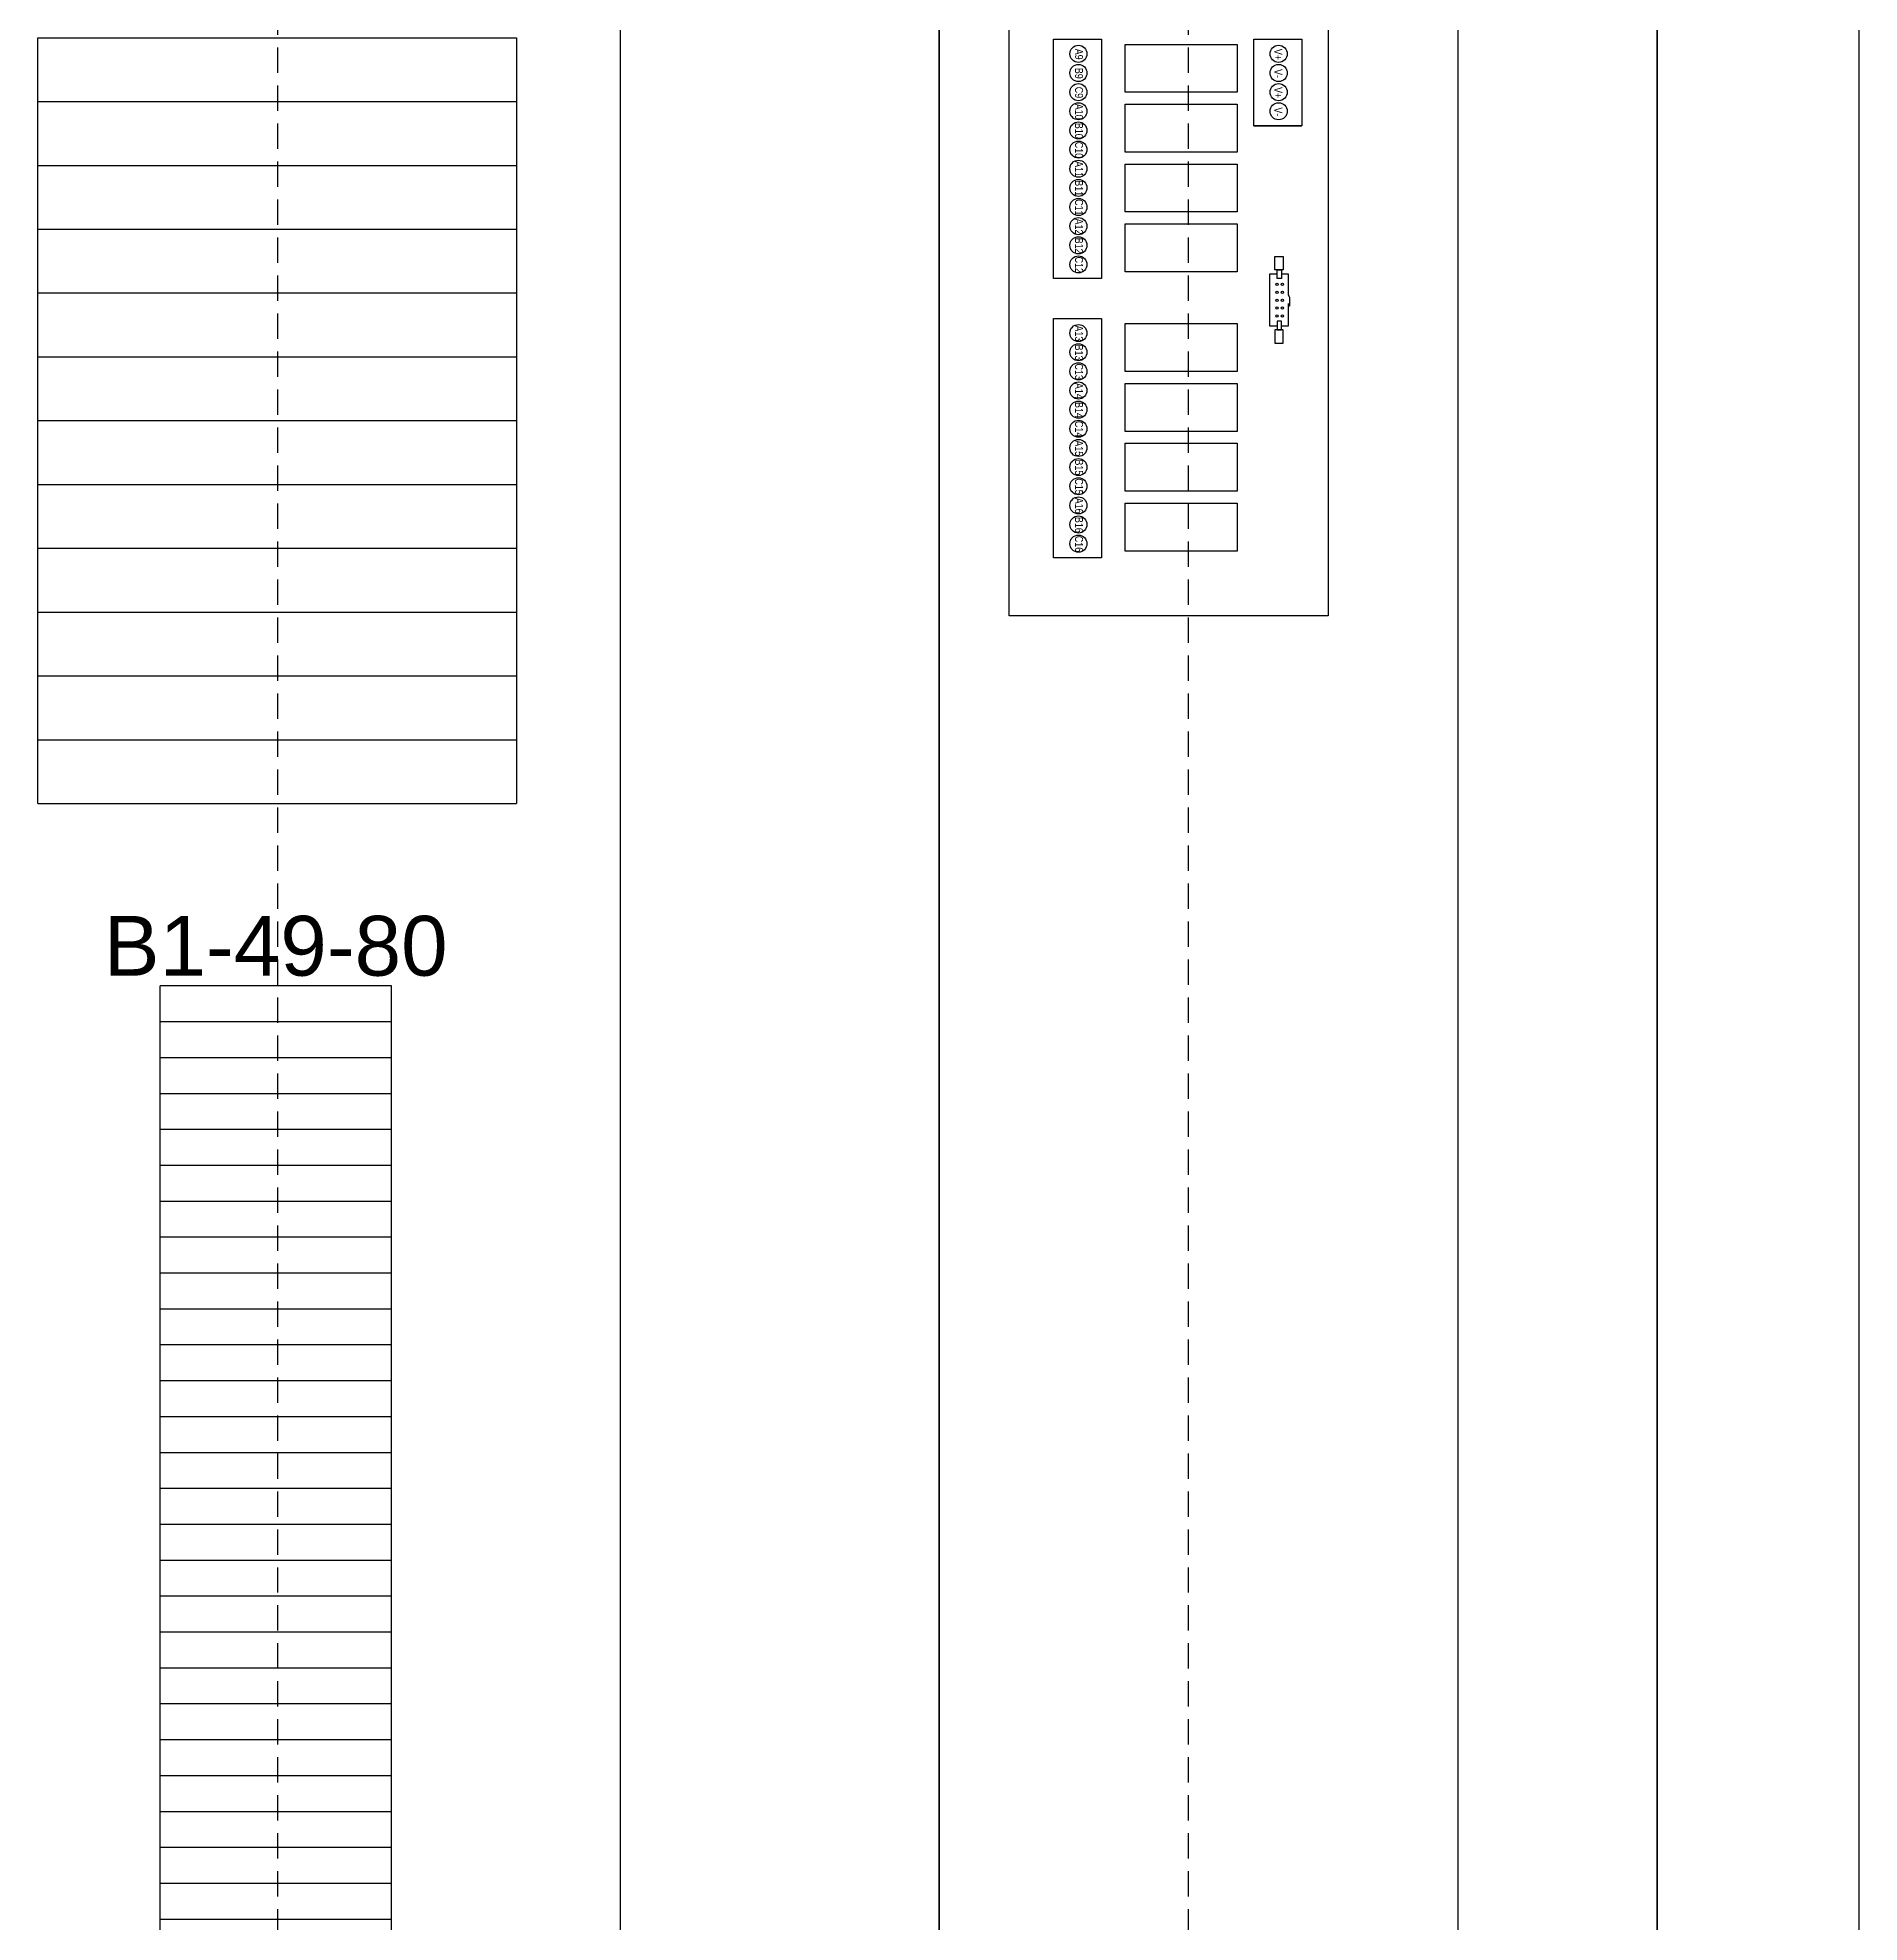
# Model space of a CAD drawing. Extents: x -156069 to -122631, y 9787 to 31117.
# Drawn here: x -148227.3 to -147770.7, y 25090.5 to 25563 of the extents above; entities that cross this region are included whole.
import ezdxf
from ezdxf.enums import TextEntityAlignment as Align

# ---------------------------------------------------------------- set-up
doc = ezdxf.new("R2010")
doc.units = 0
doc.linetypes.add('DASHED2', pattern=[9.525, 6.35, -3.175])
doc.layers.get('0').update_dxf_attribs({"linetype": 'CONTINUOUS'})
doc.styles.add('Arial', font='arial.ttf')

msp = doc.modelspace()

# ---------------------------------------------------------------- linework, layer by layer
at = {"color": 6}
msp.add_line((-147770.68407, 24582.60839), (-147770.68407, 26582.60839), dxfattribs=at)
at = {"color": 4}
for p, q in [((-147821.30907, 24832.60839), (-147821.30907, 26522.60839)), ((-147821.30907, 24632.60839), (-147821.30907, 26522.60839)), ((-148081.30907, 26212.60839), (-148081.30907, 24782.60839)), ((-148001.30907, 26212.60839), (-148001.30907, 24782.60839)), ((-148001.30907, 24782.60839), (-148001.30907, 26212.60839)), ((-147871.30907, 26212.60839), (-147871.30907, 24782.60839)), ((-147821.30907, 26092.60839), (-147821.30907, 24782.60839))]:
    msp.add_line(p, q, dxfattribs=at)
at = {"color": 1, "linetype": 'DASHED2'}
for p, q in [((-148167.07816, 24782.60839), (-148167.07816, 26212.60839)), ((-147938.80063, 24782.60839), (-147938.80063, 26212.60839))]:
    msp.add_line(p, q, dxfattribs=at)
at = {"color": 3}
for p, q in [((-148227.27654, 25562.9643), (-148107.27654, 25562.9643)), ((-148227.27654, 25562.9643), (-148107.27654, 25562.9643)), ((-148227.27654, 25562.9643), (-148107.27654, 25562.9643)), ((-148227.27654, 25546.96431), (-148227.27654, 25562.9643)), ((-148107.27654, 25562.9643), (-148107.27654, 25546.96431)), ((-148227.27654, 25546.96431), (-148107.27654, 25546.96431)), ((-148227.27654, 25546.96431), (-148107.27654, 25546.96431)), ((-148227.27654, 25546.96431), (-148107.27654, 25546.96431)), ((-148227.27654, 25546.96431), (-148107.27654, 25546.96431)), ((-148227.27654, 25546.9643), (-148107.27654, 25546.9643)), ((-148227.27654, 25546.9643), (-148107.27654, 25546.9643)), ((-148227.27654, 25546.9643), (-148107.27654, 25546.9643)), ((-148227.27654, 25530.96431), (-148227.27654, 25546.9643)), ((-148107.27654, 25546.9643), (-148107.27654, 25530.96431)), ((-148227.27654, 25530.96431), (-148107.27654, 25530.96431)), ((-148227.27654, 25530.96431), (-148107.27654, 25530.96431)), ((-148227.27654, 25530.96431), (-148107.27654, 25530.96431)), ((-148227.27654, 25530.96431), (-148107.27654, 25530.96431)), ((-148227.27654, 25530.9643), (-148107.27654, 25530.9643)), ((-148227.27654, 25530.9643), (-148107.27654, 25530.9643)), ((-148227.27654, 25530.9643), (-148107.27654, 25530.9643)), ((-148227.27654, 25514.96431), (-148227.27654, 25530.9643)), ((-148107.27654, 25530.9643), (-148107.27654, 25514.96431)), ((-148227.27654, 25514.96431), (-148107.27654, 25514.96431)), ((-148227.27654, 25514.96431), (-148107.27654, 25514.96431)), ((-148227.27654, 25514.96431), (-148107.27654, 25514.96431)), ((-148227.27654, 25514.96431), (-148107.27654, 25514.96431)), ((-148227.27654, 25514.9643), (-148107.27654, 25514.9643)), ((-148227.27654, 25514.9643), (-148107.27654, 25514.9643)), ((-148227.27654, 25514.9643), (-148107.27654, 25514.9643)), ((-148227.27654, 25498.96431), (-148227.27654, 25514.9643)), ((-148107.27654, 25514.9643), (-148107.27654, 25498.96431)), ((-148227.27654, 25498.96431), (-148107.27654, 25498.96431)), ((-148227.27654, 25498.96431), (-148107.27654, 25498.96431)), ((-148227.27654, 25498.96431), (-148107.27654, 25498.96431)), ((-148227.27654, 25498.96431), (-148107.27654, 25498.96431)), ((-148227.27654, 25498.9643), (-148107.27654, 25498.9643)), ((-148227.27654, 25498.9643), (-148107.27654, 25498.9643)), ((-148227.27654, 25498.9643), (-148107.27654, 25498.9643)), ((-148227.27654, 25482.96431), (-148227.27654, 25498.9643)), ((-148107.27654, 25498.9643), (-148107.27654, 25482.96431)), ((-148227.27654, 25482.96431), (-148107.27654, 25482.96431)), ((-148227.27654, 25482.96431), (-148107.27654, 25482.96431)), ((-148227.27654, 25482.96431), (-148107.27654, 25482.96431)), ((-148227.27654, 25482.96431), (-148107.27654, 25482.96431)), ((-148227.27654, 25482.9643), (-148107.27654, 25482.9643)), ((-148227.27654, 25482.9643), (-148107.27654, 25482.9643)), ((-148227.27654, 25482.9643), (-148107.27654, 25482.9643)), ((-148227.27654, 25466.96431), (-148227.27654, 25482.9643)), ((-148107.27654, 25482.9643), (-148107.27654, 25466.96431)), ((-148227.27654, 25466.96431), (-148107.27654, 25466.96431)), ((-148227.27654, 25466.96431), (-148107.27654, 25466.96431)), ((-148227.27654, 25466.96431), (-148107.27654, 25466.96431)), ((-148227.27654, 25466.96431), (-148107.27654, 25466.96431)), ((-148227.27654, 25466.9643), (-148107.27654, 25466.9643)), ((-148227.27654, 25466.9643), (-148107.27654, 25466.9643)), ((-148227.27654, 25466.9643), (-148107.27654, 25466.9643)), ((-148227.27654, 25450.96431), (-148227.27654, 25466.9643)), ((-148107.27654, 25466.9643), (-148107.27654, 25450.96431)), ((-148227.27654, 25450.96431), (-148107.27654, 25450.96431)), ((-148227.27654, 25450.96431), (-148107.27654, 25450.96431)), ((-148227.27654, 25450.96431), (-148107.27654, 25450.96431)), ((-148227.27654, 25450.96431), (-148107.27654, 25450.96431)), ((-148227.27654, 25450.9643), (-148107.27654, 25450.9643)), ((-148227.27654, 25450.9643), (-148107.27654, 25450.9643)), ((-148227.27654, 25450.9643), (-148107.27654, 25450.9643)), ((-148227.27654, 25434.96431), (-148227.27654, 25450.9643)), ((-148107.27654, 25450.9643), (-148107.27654, 25434.96431)), ((-148227.27654, 25434.96431), (-148107.27654, 25434.96431)), ((-148227.27654, 25434.96431), (-148107.27654, 25434.96431)), ((-148227.27654, 25434.96431), (-148107.27654, 25434.96431)), ((-148227.27654, 25434.96431), (-148107.27654, 25434.96431)), ((-148227.27654, 25434.9643), (-148107.27654, 25434.9643)), ((-148227.27654, 25434.9643), (-148107.27654, 25434.9643)), ((-148227.27654, 25434.9643), (-148107.27654, 25434.9643)), ((-148227.27654, 25418.96431), (-148227.27654, 25434.9643)), ((-148107.27654, 25434.9643), (-148107.27654, 25418.96431)), ((-148227.27654, 25418.96431), (-148107.27654, 25418.96431)), ((-148227.27654, 25418.96431), (-148107.27654, 25418.96431)), ((-148227.27654, 25418.96431), (-148107.27654, 25418.96431)), ((-148227.27654, 25418.96431), (-148107.27654, 25418.96431)), ((-148227.27654, 25418.9643), (-148107.27654, 25418.9643)), ((-148227.27654, 25418.9643), (-148107.27654, 25418.9643)), ((-148227.27654, 25418.9643), (-148107.27654, 25418.9643)), ((-148227.27654, 25402.96431), (-148227.27654, 25418.9643)), ((-148107.27654, 25418.9643), (-148107.27654, 25402.96431)), ((-148227.27654, 25402.96431), (-148107.27654, 25402.96431)), ((-148227.27654, 25402.96431), (-148107.27654, 25402.96431)), ((-148227.27654, 25402.96431), (-148107.27654, 25402.96431)), ((-148227.27654, 25402.96431), (-148107.27654, 25402.96431)), ((-148227.27654, 25402.9643), (-148107.27654, 25402.9643)), ((-148227.27654, 25402.9643), (-148107.27654, 25402.9643)), ((-148227.27654, 25402.9643), (-148107.27654, 25402.9643)), ((-148227.27654, 25386.96431), (-148227.27654, 25402.9643)), ((-148107.27654, 25402.9643), (-148107.27654, 25386.96431)), ((-148227.27654, 25386.96431), (-148107.27654, 25386.96431)), ((-148227.27654, 25386.96431), (-148107.27654, 25386.96431)), ((-148227.27654, 25386.96431), (-148107.27654, 25386.96431)), ((-148227.27654, 25386.96431), (-148107.27654, 25386.96431)), ((-148227.27654, 25386.9643), (-148107.27654, 25386.9643)), ((-148227.27654, 25386.9643), (-148107.27654, 25386.9643)), ((-148227.27654, 25386.9643), (-148107.27654, 25386.9643)), ((-148227.27654, 25370.96431), (-148227.27654, 25386.9643)), ((-148107.27654, 25386.9643), (-148107.27654, 25370.96431)), ((-148227.27654, 25370.96431), (-148107.27654, 25370.96431)), ((-148227.27654, 25370.96431), (-148107.27654, 25370.96431)), ((-148227.27654, 25370.96431), (-148107.27654, 25370.96431)), ((-148227.27654, 25370.9643), (-148107.27654, 25370.9643)), ((-148227.27654, 25370.9643), (-148107.27654, 25370.9643))]:
    msp.add_line(p, q, dxfattribs=at)
for p, q in [((-147922.43089, 25540.85581), (-147910.43089, 25540.85581)), ((-147918.39604, 25503.76949), (-147916.62717, 25503.76949)), ((-147918.39604, 25490.62779), (-147918.39604, 25503.76949)), ((-147915.52095, 25503.76949), (-147913.84157, 25503.76949)), ((-147913.84157, 25503.76949), (-147913.84157, 25498.58026)), ((-147913.84157, 25498.58026), (-147913.50121, 25497.83962)), ((-147913.84157, 25496.36728), (-147913.84157, 25490.62779)), ((-147913.84157, 25496.36728), (-147913.50121, 25495.62665)), ((-147913.50121, 25497.83962), (-147913.50121, 25495.62665)), ((-147916.62786, 25490.62779), (-147918.39604, 25490.62779)), ((-147913.84157, 25490.62779), (-147915.52165, 25490.62779))]:
    msp.add_line(p, q)
at = {"color": 1}
for p, q in [((-148196.55964, 25316.22416), (-148196.55964, 25325.22416)), ((-148138.55964, 25325.22416), (-148196.55964, 25325.22416)), ((-148138.55964, 25316.22416), (-148138.55964, 25325.22416)), ((-148138.55964, 25316.22416), (-148196.55964, 25316.22416)), ((-148138.55964, 25316.22416), (-148196.55964, 25316.22416)), ((-148138.55964, 25316.22416), (-148196.55964, 25316.22416)), ((-148138.55964, 25316.22416), (-148196.55964, 25316.22416)), ((-148138.55964, 25316.22416), (-148196.55964, 25316.22416)), ((-148196.55964, 25307.22416), (-148196.55964, 25316.22416)), ((-148138.55964, 25316.22416), (-148196.55964, 25316.22416)), ((-148138.55964, 25307.22416), (-148138.55964, 25316.22416)), ((-148138.55964, 25307.22416), (-148196.55964, 25307.22416)), ((-148138.55964, 25307.22416), (-148196.55964, 25307.22416)), ((-148138.55964, 25307.22416), (-148196.55964, 25307.22416)), ((-148138.55964, 25307.22416), (-148196.55964, 25307.22416)), ((-148138.55964, 25307.22416), (-148196.55964, 25307.22416)), ((-148196.55964, 25298.22416), (-148196.55964, 25307.22416)), ((-148138.55964, 25307.22416), (-148196.55964, 25307.22416)), ((-148138.55964, 25298.22416), (-148138.55964, 25307.22416)), ((-148138.55964, 25298.22416), (-148196.55964, 25298.22416)), ((-148138.55964, 25298.22416), (-148196.55964, 25298.22416)), ((-148138.55964, 25298.22416), (-148196.55964, 25298.22416)), ((-148138.55964, 25298.22416), (-148196.55964, 25298.22416)), ((-148138.55964, 25298.22416), (-148196.55964, 25298.22416)), ((-148196.55964, 25289.22416), (-148196.55964, 25298.22416)), ((-148138.55964, 25298.22416), (-148196.55964, 25298.22416)), ((-148138.55964, 25289.22416), (-148138.55964, 25298.22416)), ((-148138.55964, 25289.22416), (-148196.55964, 25289.22416)), ((-148138.55964, 25289.22416), (-148196.55964, 25289.22416)), ((-148138.55964, 25289.22416), (-148196.55964, 25289.22416)), ((-148138.55964, 25289.22416), (-148196.55964, 25289.22416)), ((-148138.55964, 25289.22416), (-148196.55964, 25289.22416)), ((-148196.55964, 25280.22416), (-148196.55964, 25289.22416)), ((-148138.55964, 25289.22416), (-148196.55964, 25289.22416)), ((-148138.55964, 25280.22416), (-148138.55964, 25289.22416)), ((-148138.55964, 25280.22416), (-148196.55964, 25280.22416)), ((-148138.55964, 25280.22416), (-148196.55964, 25280.22416)), ((-148138.55964, 25280.22416), (-148196.55964, 25280.22416)), ((-148138.55964, 25280.22416), (-148196.55964, 25280.22416)), ((-148138.55964, 25280.22416), (-148196.55964, 25280.22416)), ((-148196.55964, 25271.22416), (-148196.55964, 25280.22416)), ((-148138.55964, 25280.22416), (-148196.55964, 25280.22416)), ((-148138.55964, 25271.22416), (-148138.55964, 25280.22416)), ((-148138.55964, 25271.22416), (-148196.55964, 25271.22416)), ((-148138.55964, 25271.22416), (-148196.55964, 25271.22416)), ((-148138.55964, 25271.22416), (-148196.55964, 25271.22416)), ((-148138.55964, 25271.22416), (-148196.55964, 25271.22416)), ((-148138.55964, 25271.22416), (-148196.55964, 25271.22416)), ((-148196.55964, 25262.22416), (-148196.55964, 25271.22416)), ((-148138.55964, 25271.22416), (-148196.55964, 25271.22416)), ((-148138.55964, 25262.22416), (-148138.55964, 25271.22416)), ((-148138.55964, 25262.22416), (-148196.55964, 25262.22416)), ((-148138.55964, 25262.22416), (-148196.55964, 25262.22416)), ((-148138.55964, 25262.22416), (-148196.55964, 25262.22416)), ((-148138.55964, 25262.22416), (-148196.55964, 25262.22416)), ((-148138.55964, 25262.22416), (-148196.55964, 25262.22416)), ((-148196.55964, 25253.22416), (-148196.55964, 25262.22416)), ((-148138.55964, 25262.22416), (-148196.55964, 25262.22416)), ((-148138.55964, 25253.22416), (-148138.55964, 25262.22416)), ((-148138.55964, 25253.22416), (-148196.55964, 25253.22416)), ((-148138.55964, 25253.22416), (-148196.55964, 25253.22416)), ((-148138.55964, 25253.22416), (-148196.55964, 25253.22416)), ((-148138.55964, 25253.22416), (-148196.55964, 25253.22416)), ((-148138.55964, 25253.22416), (-148196.55964, 25253.22416)), ((-148196.55964, 25244.22416), (-148196.55964, 25253.22416)), ((-148138.55964, 25253.22416), (-148196.55964, 25253.22416)), ((-148138.55964, 25244.22416), (-148138.55964, 25253.22416)), ((-148138.55964, 25244.22416), (-148196.55964, 25244.22416)), ((-148138.55964, 25244.22416), (-148196.55964, 25244.22416)), ((-148138.55964, 25244.22416), (-148196.55964, 25244.22416)), ((-148138.55964, 25244.22416), (-148196.55964, 25244.22416)), ((-148138.55964, 25244.22416), (-148196.55964, 25244.22416)), ((-148196.55964, 25235.22416), (-148196.55964, 25244.22416)), ((-148138.55964, 25244.22416), (-148196.55964, 25244.22416)), ((-148138.55964, 25235.22416), (-148138.55964, 25244.22416)), ((-148138.55964, 25235.22416), (-148196.55964, 25235.22416)), ((-148138.55964, 25235.22416), (-148196.55964, 25235.22416)), ((-148138.55964, 25235.22416), (-148196.55964, 25235.22416)), ((-148138.55964, 25235.22416), (-148196.55964, 25235.22416)), ((-148138.55964, 25235.22416), (-148196.55964, 25235.22416)), ((-148196.55964, 25226.22416), (-148196.55964, 25235.22416)), ((-148138.55964, 25235.22416), (-148196.55964, 25235.22416)), ((-148138.55964, 25226.22416), (-148138.55964, 25235.22416)), ((-148138.55964, 25226.22416), (-148196.55964, 25226.22416)), ((-148138.55964, 25226.22416), (-148196.55964, 25226.22416)), ((-148138.55964, 25226.22416), (-148196.55964, 25226.22416)), ((-148138.55964, 25226.22416), (-148196.55964, 25226.22416)), ((-148138.55964, 25226.22416), (-148196.55964, 25226.22416)), ((-148196.55964, 25217.22416), (-148196.55964, 25226.22416)), ((-148138.55964, 25226.22416), (-148196.55964, 25226.22416)), ((-148138.55964, 25217.22416), (-148138.55964, 25226.22416)), ((-148138.55964, 25217.22416), (-148196.55964, 25217.22416)), ((-148138.55964, 25217.22416), (-148196.55964, 25217.22416)), ((-148138.55964, 25217.22416), (-148196.55964, 25217.22416)), ((-148138.55964, 25217.22416), (-148196.55964, 25217.22416)), ((-148138.55964, 25217.22416), (-148196.55964, 25217.22416)), ((-148196.55964, 25208.22416), (-148196.55964, 25217.22416)), ((-148138.55964, 25217.22416), (-148196.55964, 25217.22416)), ((-148138.55964, 25208.22416), (-148138.55964, 25217.22416)), ((-148138.55964, 25208.22416), (-148196.55964, 25208.22416)), ((-148138.55964, 25208.22416), (-148196.55964, 25208.22416)), ((-148138.55964, 25208.22416), (-148196.55964, 25208.22416)), ((-148138.55964, 25208.22416), (-148196.55964, 25208.22416)), ((-148138.55964, 25208.22416), (-148196.55964, 25208.22416)), ((-148196.55964, 25199.22416), (-148196.55964, 25208.22416)), ((-148138.55964, 25208.22416), (-148196.55964, 25208.22416)), ((-148138.55964, 25199.22416), (-148138.55964, 25208.22416)), ((-148138.55964, 25199.22416), (-148196.55964, 25199.22416)), ((-148138.55964, 25199.22416), (-148196.55964, 25199.22416)), ((-148138.55964, 25199.22416), (-148196.55964, 25199.22416)), ((-148138.55964, 25199.22416), (-148196.55964, 25199.22416)), ((-148138.55964, 25199.22416), (-148196.55964, 25199.22416)), ((-148196.55964, 25190.22416), (-148196.55964, 25199.22416)), ((-148138.55964, 25199.22416), (-148196.55964, 25199.22416)), ((-148138.55964, 25190.22416), (-148138.55964, 25199.22416)), ((-148138.55964, 25190.22416), (-148196.55964, 25190.22416)), ((-148138.55964, 25190.22416), (-148196.55964, 25190.22416)), ((-148138.55964, 25190.22416), (-148196.55964, 25190.22416)), ((-148138.55964, 25190.22416), (-148196.55964, 25190.22416)), ((-148138.55964, 25190.22416), (-148196.55964, 25190.22416)), ((-148196.55964, 25181.22416), (-148196.55964, 25190.22416)), ((-148138.55964, 25190.22416), (-148196.55964, 25190.22416)), ((-148138.55964, 25181.22416), (-148138.55964, 25190.22416)), ((-148138.55964, 25181.22416), (-148196.55964, 25181.22416)), ((-148138.55964, 25181.22416), (-148196.55964, 25181.22416)), ((-148138.55964, 25181.22416), (-148196.55964, 25181.22416)), ((-148138.55964, 25181.22416), (-148196.55964, 25181.22416)), ((-148138.55964, 25181.22416), (-148196.55964, 25181.22416)), ((-148196.55964, 25172.22416), (-148196.55964, 25181.22416)), ((-148138.55964, 25181.22416), (-148196.55964, 25181.22416)), ((-148138.55964, 25172.22416), (-148138.55964, 25181.22416)), ((-148138.55964, 25172.22416), (-148196.55964, 25172.22416)), ((-148138.55964, 25172.22416), (-148196.55964, 25172.22416)), ((-148138.55964, 25172.22416), (-148196.55964, 25172.22416)), ((-148138.55964, 25172.22416), (-148196.55964, 25172.22416)), ((-148138.55964, 25172.22416), (-148196.55964, 25172.22416)), ((-148196.55964, 25163.22416), (-148196.55964, 25172.22416)), ((-148138.55964, 25172.22416), (-148196.55964, 25172.22416)), ((-148138.55964, 25163.22416), (-148138.55964, 25172.22416)), ((-148138.55964, 25163.22416), (-148196.55964, 25163.22416)), ((-148138.55964, 25163.22416), (-148196.55964, 25163.22416)), ((-148138.55964, 25163.22416), (-148196.55964, 25163.22416)), ((-148138.55964, 25163.22416), (-148196.55964, 25163.22416)), ((-148138.55964, 25163.22416), (-148196.55964, 25163.22416)), ((-148196.55964, 25154.22416), (-148196.55964, 25163.22416)), ((-148138.55964, 25163.22416), (-148196.55964, 25163.22416)), ((-148138.55964, 25154.22416), (-148138.55964, 25163.22416)), ((-148138.55964, 25154.22416), (-148196.55964, 25154.22416)), ((-148138.55964, 25154.22416), (-148196.55964, 25154.22416)), ((-148138.55964, 25154.22416), (-148196.55964, 25154.22416)), ((-148138.55964, 25154.22416), (-148196.55964, 25154.22416)), ((-148138.55964, 25154.22416), (-148196.55964, 25154.22416)), ((-148196.55964, 25145.22416), (-148196.55964, 25154.22416)), ((-148138.55964, 25154.22416), (-148196.55964, 25154.22416)), ((-148138.55964, 25145.22416), (-148138.55964, 25154.22416)), ((-148138.55964, 25145.22416), (-148196.55964, 25145.22416)), ((-148138.55964, 25145.22416), (-148196.55964, 25145.22416)), ((-148138.55964, 25145.22416), (-148196.55964, 25145.22416)), ((-148138.55964, 25145.22416), (-148196.55964, 25145.22416)), ((-148138.55964, 25145.22416), (-148196.55964, 25145.22416)), ((-148196.55964, 25136.22416), (-148196.55964, 25145.22416)), ((-148138.55964, 25145.22416), (-148196.55964, 25145.22416)), ((-148138.55964, 25136.22416), (-148138.55964, 25145.22416)), ((-148138.55964, 25136.22416), (-148196.55964, 25136.22416)), ((-148138.55964, 25136.22416), (-148196.55964, 25136.22416)), ((-148138.55964, 25136.22416), (-148196.55964, 25136.22416)), ((-148138.55964, 25136.22416), (-148196.55964, 25136.22416)), ((-148138.55964, 25136.22416), (-148196.55964, 25136.22416)), ((-148196.55964, 25127.22416), (-148196.55964, 25136.22416)), ((-148138.55964, 25136.22416), (-148196.55964, 25136.22416)), ((-148138.55964, 25127.22416), (-148138.55964, 25136.22416)), ((-148138.55964, 25127.22416), (-148196.55964, 25127.22416)), ((-148138.55964, 25127.22416), (-148196.55964, 25127.22416)), ((-148138.55964, 25127.22416), (-148196.55964, 25127.22416)), ((-148138.55964, 25127.22416), (-148196.55964, 25127.22416)), ((-148138.55964, 25127.22416), (-148196.55964, 25127.22416)), ((-148196.55964, 25118.22416), (-148196.55964, 25127.22416)), ((-148138.55964, 25127.22416), (-148196.55964, 25127.22416)), ((-148138.55964, 25118.22416), (-148138.55964, 25127.22416)), ((-148138.55964, 25118.22416), (-148196.55964, 25118.22416)), ((-148138.55964, 25118.22416), (-148196.55964, 25118.22416)), ((-148138.55964, 25118.22416), (-148196.55964, 25118.22416)), ((-148138.55964, 25118.22416), (-148196.55964, 25118.22416)), ((-148138.55964, 25118.22416), (-148196.55964, 25118.22416)), ((-148196.55964, 25109.22416), (-148196.55964, 25118.22416)), ((-148138.55964, 25118.22416), (-148196.55964, 25118.22416)), ((-148138.55964, 25109.22416), (-148138.55964, 25118.22416)), ((-148138.55964, 25109.22416), (-148196.55964, 25109.22416)), ((-148138.55964, 25109.22416), (-148196.55964, 25109.22416)), ((-148138.55964, 25109.22416), (-148196.55964, 25109.22416)), ((-148138.55964, 25109.22416), (-148196.55964, 25109.22416)), ((-148138.55964, 25109.22416), (-148196.55964, 25109.22416)), ((-148196.55964, 25100.22416), (-148196.55964, 25109.22416)), ((-148138.55964, 25109.22416), (-148196.55964, 25109.22416)), ((-148138.55964, 25100.22416), (-148138.55964, 25109.22416)), ((-148138.55964, 25100.22416), (-148196.55964, 25100.22416)), ((-148138.55964, 25100.22416), (-148196.55964, 25100.22416)), ((-148138.55964, 25100.22416), (-148196.55964, 25100.22416)), ((-148138.55964, 25100.22416), (-148196.55964, 25100.22416)), ((-148138.55964, 25100.22416), (-148196.55964, 25100.22416)), ((-148196.55964, 25091.22416), (-148196.55964, 25100.22416)), ((-148138.55964, 25100.22416), (-148196.55964, 25100.22416)), ((-148138.55964, 25091.22416), (-148138.55964, 25100.22416)), ((-148138.55964, 25091.22416), (-148196.55964, 25091.22416)), ((-148138.55964, 25091.22416), (-148196.55964, 25091.22416)), ((-148138.55964, 25091.22416), (-148196.55964, 25091.22416)), ((-148138.55964, 25091.22416), (-148196.55964, 25091.22416)), ((-148138.55964, 25091.22416), (-148196.55964, 25091.22416)), ((-148196.55964, 25082.22416), (-148196.55964, 25091.22416)), ((-148138.55964, 25091.22416), (-148196.55964, 25091.22416)), ((-148138.55964, 25082.22416), (-148138.55964, 25091.22416))]:
    msp.add_line(p, q, dxfattribs=at)
for points in [[(-147983.799, 25718.01219), (-147903.799, 25718.01219), (-147903.799, 25418.01219), (-147983.799, 25418.01219)], [(-147972.62513, 25562.58303), (-147960.62513, 25562.58303), (-147960.62513, 25502.58303), (-147972.62513, 25502.58303)], [(-147954.66259, 25561.27463), (-147926.66259, 25561.27463), (-147926.66259, 25549.27463), (-147954.66259, 25549.27463)], [(-147922.43089, 25562.58303), (-147910.43089, 25562.58303), (-147910.43089, 25540.85581), (-147922.43089, 25540.85581)], [(-147954.66259, 25546.27463), (-147926.66259, 25546.27463), (-147926.66259, 25534.27463), (-147954.66259, 25534.27463)], [(-147954.66259, 25531.27463), (-147926.66259, 25531.27463), (-147926.66259, 25519.27463), (-147954.66259, 25519.27463)], [(-147954.66259, 25516.27463), (-147926.66259, 25516.27463), (-147926.66259, 25504.27463), (-147954.66259, 25504.27463)], [(-147915.05351, 25504.76037), (-147917.20311, 25504.76037), (-147917.20311, 25508.07054), (-147915.05351, 25508.07054)], [(-147916.62717, 25504.76037), (-147915.52095, 25504.76037), (-147915.52095, 25502.59726), (-147916.62717, 25502.59726)], [(-147972.62513, 25492.58303), (-147960.62513, 25492.58303), (-147960.62513, 25432.58303), (-147972.62513, 25432.58303)], [(-147954.66259, 25491.27463), (-147926.66259, 25491.27463), (-147926.66259, 25479.27463), (-147954.66259, 25479.27463)], [(-147916.62786, 25489.70851), (-147915.52165, 25489.70851), (-147915.52165, 25491.87162), (-147916.62786, 25491.87162)], [(-147915.05421, 25489.70851), (-147917.20381, 25489.70851), (-147917.20381, 25486.39833), (-147915.05421, 25486.39833)], [(-147954.66259, 25476.27463), (-147926.66259, 25476.27463), (-147926.66259, 25464.27463), (-147954.66259, 25464.27463)], [(-147954.66259, 25461.27463), (-147926.66259, 25461.27463), (-147926.66259, 25449.27463), (-147954.66259, 25449.27463)], [(-147954.66259, 25446.27463), (-147926.66259, 25446.27463), (-147926.66259, 25434.27463), (-147954.66259, 25434.27463)]]:
    msp.add_lwpolyline(points, close=True)
for centre, radius in [((-147966.42307, 25558.91448), 2.13985), ((-147916.22883, 25558.91448), 2.13985), ((-147966.42307, 25554.11448), 2.13985), ((-147916.22883, 25554.11448), 2.13985), ((-147966.42307, 25549.31448), 2.13985), ((-147916.22883, 25549.31448), 2.13985), ((-147966.42307, 25544.51448), 2.13985), ((-147916.22883, 25544.51448), 2.13985), ((-147966.42307, 25539.71448), 2.13985), ((-147966.42307, 25534.91448), 2.13985), ((-147966.42307, 25530.11448), 2.13985), ((-147966.42307, 25525.31448), 2.13985), ((-147966.42307, 25520.51448), 2.13985), ((-147966.42307, 25515.71448), 2.13985), ((-147966.42307, 25510.91448), 2.13985), ((-147966.42307, 25506.11448), 2.13985), ((-147916.62717, 25501.12067), 0.29687), ((-147916.62717, 25499.139), 0.29687), ((-147915.28585, 25501.12067), 0.29687), ((-147915.28585, 25499.139), 0.29687), ((-147916.62717, 25497.15733), 0.29687), ((-147916.62717, 25495.17566), 0.29687), ((-147915.28585, 25497.15733), 0.29687), ((-147915.28585, 25495.17566), 0.29687), ((-147966.42307, 25488.91448), 2.13985), ((-147916.62717, 25493.19399), 0.29687), ((-147915.28585, 25493.19399), 0.29687), ((-147966.42307, 25484.11448), 2.13985), ((-147966.42307, 25479.31448), 2.13985), ((-147966.42307, 25474.51448), 2.13985), ((-147966.42307, 25469.71448), 2.13985), ((-147966.42307, 25464.91448), 2.13985), ((-147966.42307, 25460.11448), 2.13985), ((-147966.42307, 25455.31448), 2.13985), ((-147966.42307, 25450.51448), 2.13985), ((-147966.42307, 25445.71448), 2.13985), ((-147966.42307, 25440.91448), 2.13985), ((-147966.42307, 25436.11448), 2.13985)]:
    msp.add_circle(centre, radius)

# ---------------------------------------------------------------- texts
at = {"color": 0, "style": 'Arial', "width": 0.8}
for s, p in [('A9', (-147966.26022, 25558.83411)), ('V+', (-147916.33781, 25558.77836)), ('B9', (-147966.26022, 25554.03411)), ('V-', (-147916.33781, 25553.97836)), ('C9', (-147966.26022, 25549.23411)), ('V+', (-147916.33781, 25549.17836)), ('A10', (-147966.26022, 25544.42207)), ('V-', (-147916.33781, 25544.37836)), ('B10', (-147966.26022, 25539.62207)), ('C10', (-147966.26022, 25534.82207)), ('A11', (-147966.26022, 25530.03411)), ('B11', (-147966.26022, 25525.23411)), ('C11', (-147966.26022, 25520.43411)), ('A12', (-147966.26022, 25515.63411)), ('B12', (-147966.26022, 25510.83411)), ('C12', (-147966.26022, 25506.03411)), ('A13', (-147966.26022, 25488.83411)), ('B13', (-147966.26022, 25484.03411)), ('C13', (-147966.26022, 25479.23411)), ('A14', (-147966.26022, 25474.43411)), ('B14', (-147966.26022, 25469.63411)), ('C14', (-147966.26022, 25464.83411)), ('A15', (-147966.26022, 25460.03411)), ('B15', (-147966.26022, 25455.23411)), ('C15', (-147966.26022, 25450.43411)), ('A16', (-147966.26022, 25445.63411)), ('B16', (-147966.26022, 25440.83411)), ('C16', (-147966.26022, 25436.03411))]:
    msp.add_text(s, height=2, rotation=270, dxfattribs=at).set_placement(p, align=Align.MIDDLE)
at = {"color": 0, "style": 'Arial'}
msp.add_text('B1-49-80', height=15, dxfattribs=at).set_placement((-148167.6242, 25335.31236), align=Align.MIDDLE)

doc.saveas('drawing.dxf')
